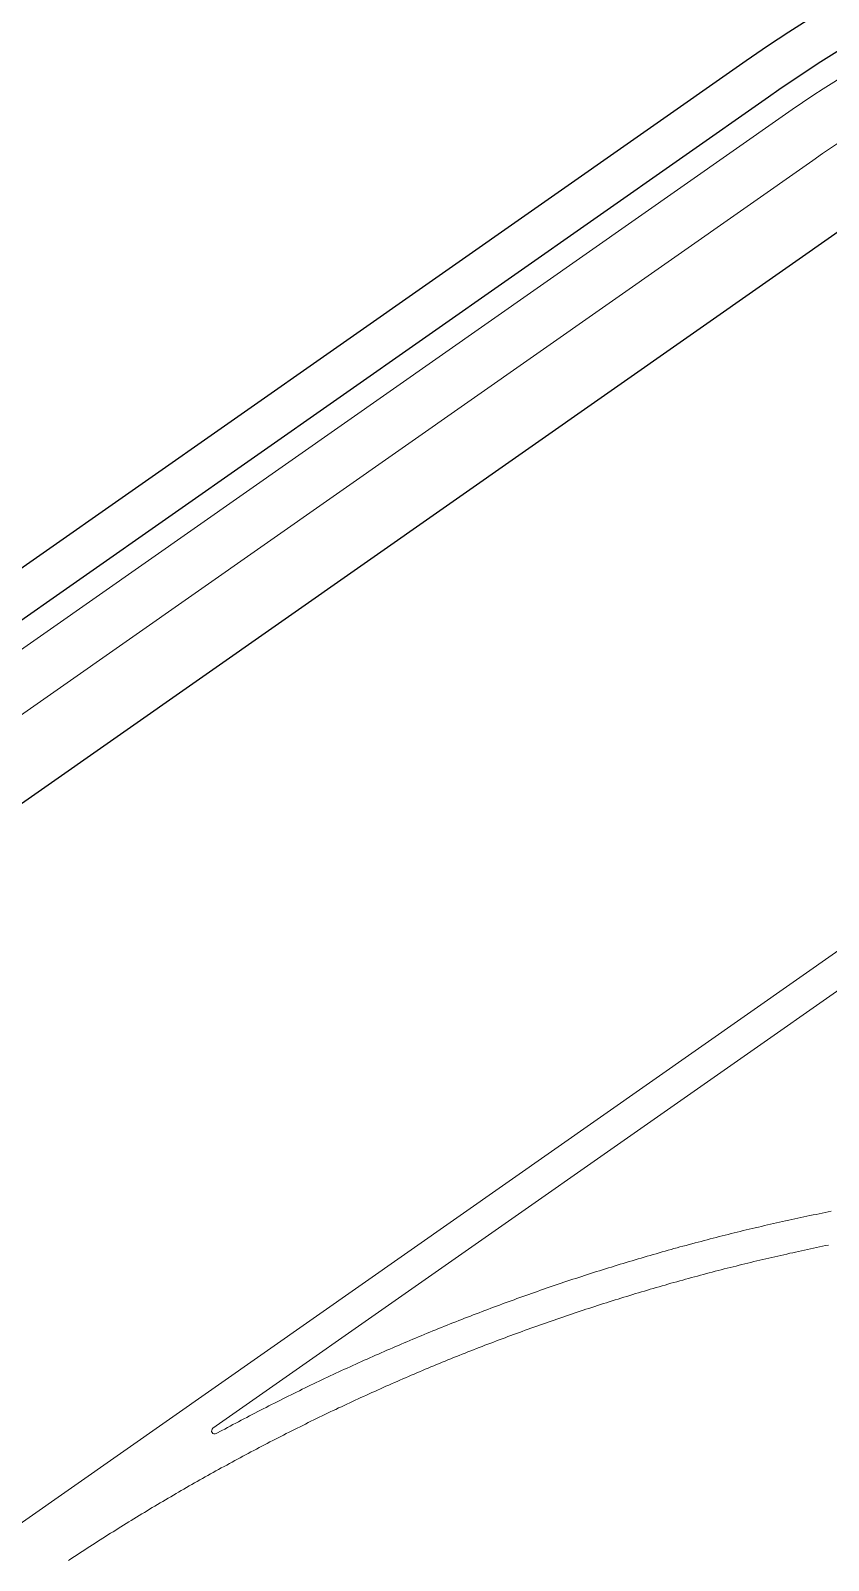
# Model space of a CAD drawing. Header units: millimetres. Extents: x 152904052 to 153933663, y 538271515 to 539240469.
# Drawn here: x 153532852 to 153535423, y 539135437 to 539140366 of the extents above; entities that cross this region are included whole.
import ezdxf

# ---------------------------------------------------------------- set-up
doc = ezdxf.new("R2010")
doc.units = ezdxf.units.MM
doc.layers.add('BORD', color=7, linetype='Continuous')

msp = doc.modelspace()

# ---------------------------------------------------------------- linework, layer by layer
at = {"layer": 'BORD', "color": 133}
for points in [[(153554984.3, 539142785.5), (153537621.8, 539141171.2, 0.129891), (153535157.4, 539140268.6, 0.129891)], [(153554996.9, 539142649.5), (153537634.5, 539141035.2, 0.130275), (153535229.4, 539140152.4), (153496595.8, 539113099.4)], [(153555015.4, 539142450.4), (153554741.3, 539142157.7), (153550360.2, 539141750.4), (153550161.9, 539141722.9), (153543988.6, 539141148.9), (153537679.4, 539140552.3, 0.130275), (153535507.6, 539139755.1), (153512021.4, 539123309), (153511884, 539123156.6)]]:
    msp.add_lwpolyline(points, format="xyb", dxfattribs=at)
at = {"layer": 'BORD', "color": 137, "lineweight": 0, "flags": 128}
for points in [[(153555004, 539142572.8), (153537641.6, 539140958.5, 0.130275), (153535273.5, 539140089.3), (153496639.9, 539113036.3)], [(153530945.3, 539136848.5), (153535372.2, 539139948.4, -0.130275), (153537657.5, 539140787.3), (153554721.3, 539142373.8), (153555015.4, 539142450.4)], [(153535685.1, 539137435.3), (153533439.3, 539135862.8, 0.943817), (153533449.8, 539135845.8), (153533468.5, 539135855.9), (153533477.3, 539135860.6), (153533486.1, 539135865.4), (153533495, 539135870.1), (153533503.8, 539135874.8), (153533512.7, 539135879.5), (153533521.5, 539135884.2), (153533530.4, 539135888.9), (153533539.3, 539135893.5), (153533548.1, 539135898.2), (153533557, 539135902.8), (153533565.9, 539135907.5), (153533574.8, 539135912.1), (153533583.7, 539135916.7), (153533592.6, 539135921.2), (153533601.5, 539135925.8), (153533610.5, 539135930.4), (153533619.4, 539135934.9), (153533628.3, 539135939.5), (153533637.3, 539135944), (153533646.2, 539135948.5), (153533655.2, 539135953), (153533664.1, 539135957.5), (153533673.1, 539135961.9), (153533682.1, 539135966.4), (153533691.1, 539135970.8), (153533700.1, 539135975.3), (153533709, 539135979.7), (153533718.1, 539135984.1), (153533727.1, 539135988.5), (153533736.1, 539135992.9), (153533745.1, 539135997.2), (153533754.1, 539136001.6), (153533763.1, 539136005.9), (153533772.2, 539136010.3), (153533781.2, 539136014.6), (153533790.3, 539136018.9), (153533799.3, 539136023.2), (153533808.4, 539136027.5), (153533817.5, 539136031.7), (153533826.5, 539136036), (153533835.6, 539136040.2), (153533844.7, 539136044.4), (153533853.8, 539136048.7), (153533862.9, 539136052.9), (153533872, 539136057), (153533881.1, 539136061.2), (153533890.2, 539136065.4), (153533899.4, 539136069.5), (153533908.5, 539136073.7), (153533917.6, 539136077.8), (153533926.8, 539136081.9), (153533935.9, 539136086), (153533945.1, 539136090.1), (153533954.2, 539136094.1), (153533963.4, 539136098.2), (153533972.6, 539136102.2), (153533981.7, 539136106.3), (153533990.9, 539136110.3), (153534000.1, 539136114.3), (153534009.3, 539136118.3), (153534018.5, 539136122.3), (153534027.7, 539136126.2), (153534036.9, 539136130.2), (153534046.1, 539136134.1), (153534055.3, 539136138), (153534064.6, 539136141.9), (153534073.8, 539136145.8), (153534083, 539136149.7), (153534092.3, 539136153.6), (153534101.5, 539136157.5), (153534110.8, 539136161.3), (153534120, 539136165.1), (153534129.3, 539136169), (153534138.6, 539136172.8), (153534147.8, 539136176.6), (153534157.1, 539136180.3), (153534166.4, 539136184.1), (153534175.7, 539136187.9), (153534185, 539136191.6), (153534194.3, 539136195.3), (153534203.6, 539136199), (153534212.9, 539136202.7), (153534222.2, 539136206.4), (153534231.6, 539136210.1), (153534240.9, 539136213.8), (153534250.2, 539136217.4), (153534259.6, 539136221), (153534268.9, 539136224.7), (153534278.3, 539136228.3), (153534287.6, 539136231.9), (153534297, 539136235.4), (153534306.4, 539136239), (153534315.7, 539136242.6), (153534325.1, 539136246.1), (153534334.5, 539136249.6), (153534343.9, 539136253.1), (153534353.3, 539136256.6), (153534362.7, 539136260.1), (153534372.1, 539136263.6), (153534381.5, 539136267.1), (153534390.9, 539136270.5), (153534400.3, 539136273.9), (153534409.7, 539136277.3), (153534419.1, 539136280.8), (153534428.6, 539136284.1), (153534438, 539136287.5), (153534447.4, 539136290.9), (153534456.9, 539136294.2), (153534466.3, 539136297.6), (153534475.8, 539136300.9), (153534485.2, 539136304.2), (153534494.7, 539136307.5), (153534504.2, 539136310.8), (153534513.6, 539136314.1), (153534523.1, 539136317.3), (153534532.6, 539136320.6), (153534542.1, 539136323.8), (153534551.6, 539136327), (153534561.1, 539136330.2), (153534570.6, 539136333.4), (153534580.1, 539136336.6), (153534589.6, 539136339.7), (153534599.1, 539136342.9), (153534608.6, 539136346), (153534618.1, 539136349.1), (153534627.7, 539136352.3), (153534637.2, 539136355.3), (153534646.7, 539136358.4), (153534656.3, 539136361.5), (153534665.8, 539136364.5), (153534675.4, 539136367.6), (153534684.9, 539136370.6), (153534694.5, 539136373.6), (153534704.1, 539136376.6), (153534713.6, 539136379.6), (153534723.2, 539136382.6), (153534732.8, 539136385.5), (153534742.3, 539136388.5), (153534751.9, 539136391.4), (153534761.5, 539136394.3), (153534771.1, 539136397.2), (153534780.7, 539136400.1), (153534790.3, 539136403), (153534799.9, 539136405.9), (153534809.5, 539136408.7), (153534819.1, 539136411.5), (153534828.7, 539136414.4), (153534838.4, 539136417.2), (153534848, 539136420), (153534857.6, 539136422.7), (153534867.2, 539136425.5), (153534876.9, 539136428.2), (153534886.5, 539136431), (153534896.2, 539136433.7), (153534905.8, 539136436.4), (153534915.5, 539136439.1), (153534925.1, 539136441.8), (153534934.8, 539136444.5), (153534944.4, 539136447.1), (153534954.1, 539136449.8), (153534963.8, 539136452.4), (153534973.5, 539136455), (153534983.1, 539136457.6), (153534992.8, 539136460.2), (153535002.5, 539136462.8), (153535012.2, 539136465.3), (153535021.9, 539136467.9), (153535031.6, 539136470.4), (153535041.3, 539136472.9), (153535051, 539136475.4), (153535060.7, 539136477.9), (153535070.4, 539136480.4), (153535080.1, 539136482.8), (153535089.8, 539136485.3), (153535099.6, 539136487.7), (153535109.3, 539136490.1), (153535119, 539136492.6), (153535128.7, 539136494.9), (153535138.5, 539136497.3), (153535148.2, 539136499.7), (153535158, 539136502), (153535167.7, 539136504.4), (153535177.5, 539136506.7), (153535187.2, 539136509), (153535197, 539136511.3), (153535206.7, 539136513.6), (153535216.5, 539136515.8), (153535226.2, 539136518.1), (153535236, 539136520.3), (153535245.8, 539136522.6), (153535255.6, 539136524.8), (153535265.3, 539136527), (153535275.1, 539136529.1), (153535284.9, 539136531.3), (153535294.7, 539136533.5), (153535304.5, 539136535.6), (153535314.3, 539136537.7), (153535324.1, 539136539.9), (153535333.9, 539136542), (153535343.7, 539136544), (153535353.5, 539136546.1), (153535363.3, 539136548.2), (153535373.1, 539136550.2), (153535382.9, 539136552.2), (153535392.7, 539136554.3), (153535402.5, 539136556.3), (153535412.4, 539136558.2), (153535422.2, 539136560.2), (153535432, 539136562.2)]]:
    msp.add_lwpolyline(points, format="xyb", dxfattribs=at)
at = {"layer": 'BORD', "color": 133}
msp.add_lwpolyline([(153535157.4, 539140268.7), (153511828, 539123934.1), (153511637.7, 539123857)], dxfattribs=at)
at = {"layer": 'BORD', "color": 137, "lineweight": 0, "flags": 128}
for points in [[(153535624.9, 539137521.3), (153532203.2, 539135125.5)], [(153532973.4, 539135436.4), (153532976.7, 539135438.6), (153532984.9, 539135444.1), (153532993.2, 539135449.5), (153533001.4, 539135454.9), (153533009.7, 539135460.4), (153533017.9, 539135465.8), (153533026.2, 539135471.2), (153533034.5, 539135476.5), (153533042.8, 539135481.9), (153533051.1, 539135487.3), (153533059.4, 539135492.6), (153533067.7, 539135498), (153533076, 539135503.3), (153533084.3, 539135508.6), (153533092.6, 539135513.9), (153533101, 539135519.2), (153533109.3, 539135524.5), (153533117.6, 539135529.7), (153533126, 539135535), (153533134.4, 539135540.2), (153533142.7, 539135545.4), (153533151.1, 539135550.7), (153533159.5, 539135555.9), (153533167.9, 539135561), (153533176.3, 539135566.2), (153533184.7, 539135571.4), (153533193.1, 539135576.6), (153533201.6, 539135581.7), (153533210, 539135586.8), (153533218.4, 539135591.9), (153533226.9, 539135597.1), (153533235.3, 539135602.2), (153533243.8, 539135607.2), (153533252.3, 539135612.3), (153533260.7, 539135617.4), (153533269.2, 539135622.4), (153533277.7, 539135627.5), (153533286.2, 539135632.5), (153533294.7, 539135637.5), (153533303.2, 539135642.5), (153533311.8, 539135647.5), (153533320.3, 539135652.4), (153533328.8, 539135657.4), (153533337.4, 539135662.4), (153533345.9, 539135667.3), (153533354.5, 539135672.2), (153533363, 539135677.1), (153533371.6, 539135682), (153533380.2, 539135686.9), (153533388.7, 539135691.8), (153533397.3, 539135696.7), (153533405.9, 539135701.5), (153533414.5, 539135706.4), (153533423.1, 539135711.2), (153533431.8, 539135716), (153533440.4, 539135720.8), (153533449, 539135725.6), (153533457.7, 539135730.4), (153533466.3, 539135735.1), (153533475, 539135739.9), (153533483.6, 539135744.6), (153533492.3, 539135749.4), (153533501, 539135754.1), (153533509.6, 539135758.8), (153533518.3, 539135763.5), (153533527, 539135768.2), (153533535.7, 539135772.8), (153533544.4, 539135777.5), (153533553.1, 539135782.1), (153533561.8, 539135786.7), (153533570.6, 539135791.4), (153533579.3, 539135796), (153533588, 539135800.6), (153533596.8, 539135805.1), (153533605.5, 539135809.7), (153533614.3, 539135814.3), (153533623.1, 539135818.8), (153533631.8, 539135823.3), (153533640.6, 539135827.9), (153533649.4, 539135832.4), (153533658.2, 539135836.8), (153533667, 539135841.3), (153533675.8, 539135845.8), (153533684.6, 539135850.2), (153533693.4, 539135854.7), (153533702.2, 539135859.1), (153533711.1, 539135863.5), (153533719.9, 539135867.9), (153533728.7, 539135872.3), (153533737.6, 539135876.7), (153533746.4, 539135881.1), (153533755.3, 539135885.4), (153533764.2, 539135889.8), (153533773, 539135894.1), (153533781.9, 539135898.4), (153533790.8, 539135902.7), (153533799.7, 539135907), (153533808.6, 539135911.3), (153533817.5, 539135915.5), (153533826.4, 539135919.8), (153533835.3, 539135924), (153533844.2, 539135928.3), (153533853.1, 539135932.5), (153533862.1, 539135936.7), (153533871, 539135940.9), (153533880, 539135945), (153533888.9, 539135949.2), (153533897.9, 539135953.4), (153533906.8, 539135957.5), (153533915.8, 539135961.6), (153533924.8, 539135965.7), (153533933.8, 539135969.8), (153533942.7, 539135973.9), (153533951.7, 539135978), (153533960.7, 539135982), (153533969.7, 539135986.1), (153533978.8, 539135990.1), (153533987.8, 539135994.1), (153533996.8, 539135998.2), (153534005.8, 539136002.1), (153534014.8, 539136006.1), (153534023.9, 539136010.1), (153534032.9, 539136014.1), (153534042, 539136018), (153534051, 539136021.9), (153534060.1, 539136025.9), (153534069.2, 539136029.8), (153534078.2, 539136033.6), (153534087.3, 539136037.5), (153534096.4, 539136041.4), (153534105.5, 539136045.2), (153534114.6, 539136049.1), (153534123.7, 539136052.9), (153534132.8, 539136056.7), (153534141.9, 539136060.5), (153534151, 539136064.3), (153534160.1, 539136068.1), (153534169.2, 539136071.9), (153534178.4, 539136075.6), (153534187.5, 539136079.3), (153534196.7, 539136083.1), (153534205.8, 539136086.8), (153534215, 539136090.5), (153534224.1, 539136094.2), (153534233.3, 539136097.8), (153534242.5, 539136101.5), (153534251.6, 539136105.1), (153534260.8, 539136108.8), (153534270, 539136112.4), (153534279.2, 539136116), (153534288.4, 539136119.6), (153534297.6, 539136123.2), (153534306.8, 539136126.7), (153534316, 539136130.3), (153534325.2, 539136133.8), (153534334.4, 539136137.3), (153534343.7, 539136140.8), (153534352.9, 539136144.3), (153534362.1, 539136147.8), (153534371.4, 539136151.3), (153534380.6, 539136154.8), (153534389.9, 539136158.2), (153534399.1, 539136161.6), (153534408.4, 539136165.1), (153534417.6, 539136168.5), (153534426.9, 539136171.9), (153534436.2, 539136175.3), (153534445.5, 539136178.6), (153534454.7, 539136182), (153534464, 539136185.3), (153534473.3, 539136188.6), (153534482.6, 539136192), (153534491.9, 539136195.3), (153534501.2, 539136198.5), (153534510.5, 539136201.8), (153534519.9, 539136205.1), (153534529.2, 539136208.3), (153534538.5, 539136211.6), (153534547.8, 539136214.8), (153534557.2, 539136218), (153534566.5, 539136221.2), (153534575.9, 539136224.4), (153534585.2, 539136227.5), (153534594.6, 539136230.7), (153534603.9, 539136233.8), (153534613.3, 539136237), (153534622.6, 539136240.1), (153534632, 539136243.2), (153534641.4, 539136246.3), (153534650.8, 539136249.3), (153534660.2, 539136252.4), (153534669.6, 539136255.5), (153534678.9, 539136258.5), (153534688.3, 539136261.5), (153534697.7, 539136264.5), (153534707.2, 539136267.5), (153534716.6, 539136270.5), (153534726, 539136273.5), (153534735.4, 539136276.4), (153534744.8, 539136279.3), (153534754.2, 539136282.3), (153534763.7, 539136285.2), (153534773.1, 539136288.1), (153534782.6, 539136291), (153534792, 539136293.8), (153534801.4, 539136296.7), (153534810.9, 539136299.6), (153534820.4, 539136302.4), (153534829.8, 539136305.2), (153534839.3, 539136308), (153534848.7, 539136310.8), (153534858.2, 539136313.6), (153534867.7, 539136316.3), (153534877.2, 539136319.1), (153534886.7, 539136321.8), (153534896.2, 539136324.6), (153534905.6, 539136327.3), (153534915.1, 539136330), (153534924.6, 539136332.6), (153534934.1, 539136335.3), (153534943.7, 539136338), (153534953.2, 539136340.6), (153534962.7, 539136343.2), (153534972.2, 539136345.9), (153534981.7, 539136348.5), (153534991.2, 539136351), (153535000.8, 539136353.6), (153535010.3, 539136356.2), (153535019.8, 539136358.7), (153535029.4, 539136361.3), (153535038.9, 539136363.8), (153535048.5, 539136366.3), (153535058, 539136368.8), (153535067.6, 539136371.3), (153535077.1, 539136373.7), (153535086.7, 539136376.2), (153535096.3, 539136378.6), (153535105.8, 539136381), (153535115.4, 539136383.5), (153535125, 539136385.8), (153535134.6, 539136388.2), (153535144.1, 539136390.6), (153535153.7, 539136393), (153535163.3, 539136395.3), (153535172.9, 539136397.6), (153535182.5, 539136399.9), (153535192.1, 539136402.2), (153535201.7, 539136404.5), (153535211.3, 539136406.8), (153535220.9, 539136409.1), (153535230.5, 539136411.3), (153535240.2, 539136413.5), (153535249.8, 539136415.8), (153535259.4, 539136418), (153535269, 539136420.2), (153535278.7, 539136422.3), (153535288.3, 539136424.5), (153535297.9, 539136426.7), (153535307.6, 539136428.8), (153535317.2, 539136430.9), (153535326.8, 539136433), (153535336.5, 539136435.1), (153535346.1, 539136437.2), (153535355.8, 539136439.3), (153535365.4, 539136441.3), (153535375.1, 539136443.4), (153535384.8, 539136445.4), (153535394.4, 539136447.4), (153535404.1, 539136449.4), (153535413.8, 539136451.4), (153535423.4, 539136453.4)]]:
    msp.add_lwpolyline(points, dxfattribs=at)

doc.saveas('drawing.dxf')
